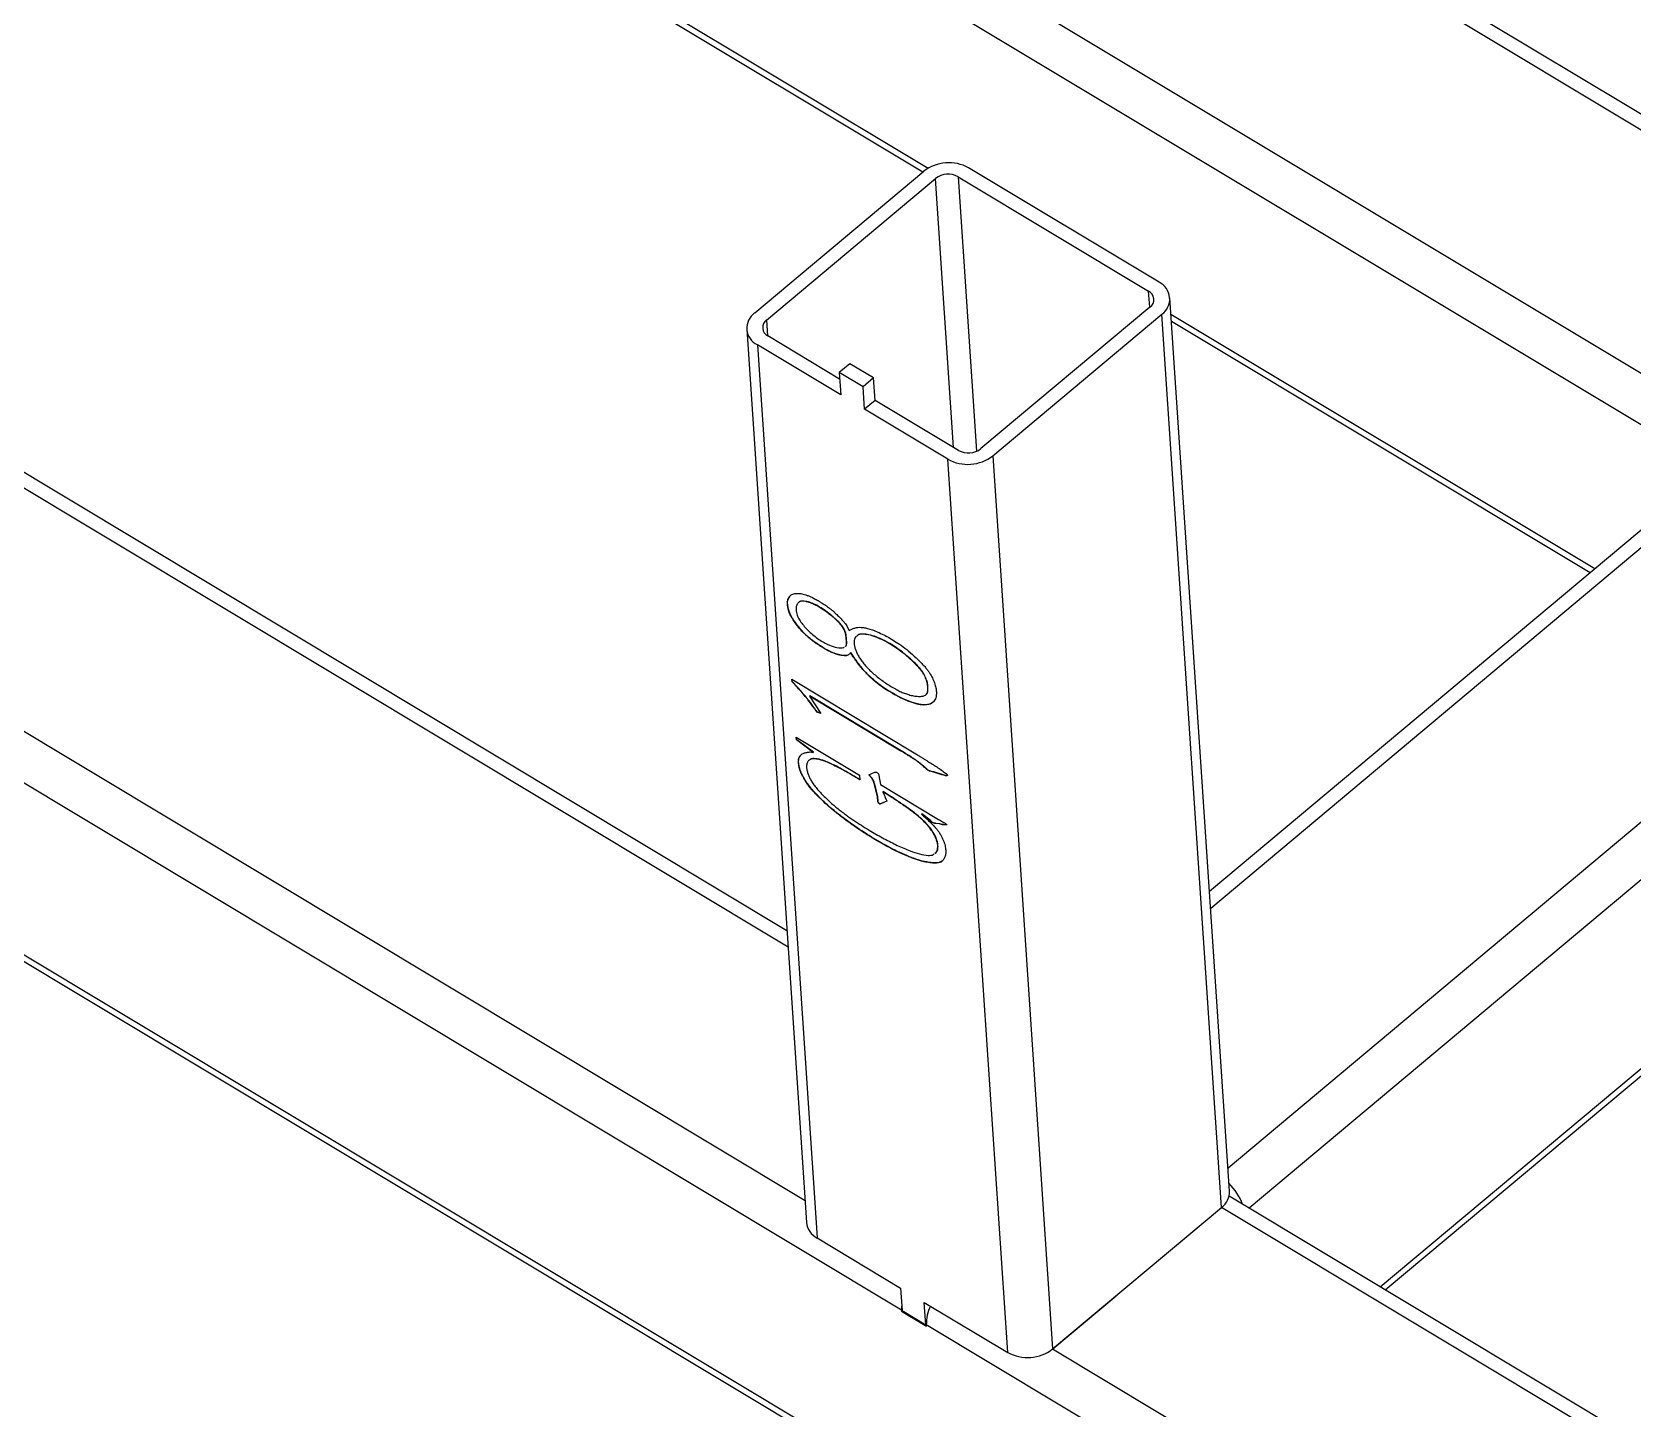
# Model space of a CAD drawing. Header units: millimetres. Extents: x -1590 to 1562, y -1082 to 1503.
# Drawn here: x -1199 to -697, y -296 to 136 of the extents above; entities that cross this region are included whole.
import ezdxf

# ---------------------------------------------------------------- set-up
doc = ezdxf.new("R2010")
doc.units = ezdxf.units.MM

msp = doc.modelspace()

# ---------------------------------------------------------------- linework, layer by layer
at = {"color": 7, "linetype": 'Continuous', "lineweight": 25}
for p, q in [((-672.32, 96.9), (-1140.57, 377.97)), ((-1200.14, 260.38), (-919.7, 92.04)), ((-962.35, -145.97), (-1430.6, 135.1)), ((-972.48, 47.85), (-919.44, 92.26)), ((-908.66, 90.55), (-848.88, 54.67)), ((-845.57, 57.44), (-905.34, 93.32)), ((-968.74, 45.6), (-915.71, 90.02)), ((-926.4, -264.99), (-1495.41, 76.57)), ((-823.45, -227.63), (-842.22, 52.56)), ((-848.46, 49.65), (-901.49, 5.24)), ((-897.76, 2.99), (-844.72, 47.41)), ((-825.96, -232.78), (-844.72, 47.41)), ((-841.73, 45.23), (-710.34, -33.63)), ((-974.98, 42.69), (-956.22, -237.49)), ((-945.82, 27.08), (-968.32, 40.59)), ((-971.64, 37.81), (-952.87, -242.37)), ((-945.48, 22.11), (-971.64, 37.81)), ((-942.64, 31.89), (-945.95, 29.12)), ((-935.17, 27.41), (-942.64, 31.89)), ((-945.95, 29.12), (-945.48, 22.11)), ((-938.48, 24.63), (-945.95, 29.12)), ((-935.17, 27.41), (-938.48, 24.63)), ((-934.7, 20.4), (-935.17, 27.41)), ((-1491.65, 20.53), (264.31, -1033.52)), ((-938.01, 17.63), (-938.48, 24.63)), ((-934.7, 20.4), (-938.01, 17.63)), ((-908.54, 4.7), (-934.7, 20.4)), ((-1490.17, 17.51), (265.79, -1036.54)), ((-911.86, 1.93), (-938.01, 17.63)), ((-893.09, -278.26), (-911.86, 1.93)), ((-897.76, 2.99), (-878.99, -277.19)), ((-665.78, 3.68), (-829.75, -133.63)), ((-962.16, -43.42), (-962.22, -43.47)), ((-955.32, -42.92), (-955.39, -42.98)), ((-943.67, -54.46), (-943.73, -54.51)), ((-943.43, -50.61), (-942.79, -51.78)), ((-953.64, -55.43), (-953.71, -55.49)), ((-942.26, -58.72), (-942.33, -58.78)), ((-941.54, -60.03), (-942.33, -58.78)), ((-941.48, -59.98), (-942.26, -58.72)), ((-941.48, -59.98), (-941.54, -60.03)), ((-930.04, -55.92), (-930.1, -55.98)), ((-960.78, -67.11), (-921.96, -90.48)), ((-960.73, -67.86), (-960.78, -67.11)), ((-960.67, -67.81), (-960.73, -67.86)), ((-959.07, -69.65), (-960.73, -67.86)), ((-960.67, -67.81), (-960.71, -67.15)), ((-959, -69.6), (-960.67, -67.81)), ((-959, -69.6), (-959.07, -69.65)), ((-918.13, -69.26), (-918.2, -69.31)), ((-955.17, -72.29), (-955.24, -72.35)), ((-955.24, -72.35), (-951.71, -77.89)), ((-926.59, -89.61), (-955.24, -72.35)), ((-926.52, -89.55), (-955.17, -72.29)), ((-929.79, -71.14), (-929.86, -71.19)), ((-952.87, -77.36), (-952.93, -77.41)), ((-951.71, -77.89), (-952.93, -77.41)), ((-951.78, -77.78), (-952.87, -77.36)), ((-959.42, -85.31), (-939.62, -97.2)), ((-959.36, -86.13), (-959.42, -85.31)), ((-959.3, -86.07), (-959.35, -85.35)), ((-959.3, -86.07), (-959.36, -86.13)), ((-954.12, -90.07), (-959.36, -86.13)), ((-954.06, -90.01), (-959.3, -86.07)), ((-955.26, -89.91), (-954.12, -90.07)), ((-954.06, -90.01), (-954.12, -90.07)), ((-926.52, -89.55), (-926.59, -89.61)), ((-958.68, -93.36), (-958.74, -93.41)), ((-939.62, -97.2), (-939.44, -98.68)), ((-936.61, -97.09), (-934.77, -96.23)), ((-935.85, -97.95), (-936.61, -97.09)), ((-935.78, -97.89), (-936.53, -97.05)), ((-935.78, -97.89), (-935.85, -97.95)), ((-934.78, -100.2), (-934.85, -100.25)), ((-934.36, -102.26), (-934.85, -100.25)), ((-934.3, -102.2), (-934.78, -100.2)), ((-933.68, -96.74), (-933.57, -97.27)), ((-933.57, -97.27), (-932.97, -100.13)), ((-932.97, -100.13), (-914.77, -111.06)), ((-916.25, -96.18), (-916.32, -96.24)), ((-913.74, -97.05), (-916.32, -96.24)), ((-913.67, -97), (-916.25, -96.18)), ((-913.67, -97), (-913.74, -97.05)), ((-912.81, -97.29), (-913.74, -97.05)), ((-912.74, -97.24), (-913.67, -97)), ((-912.74, -97.24), (-912.81, -97.29)), ((-934.3, -102.2), (-934.36, -102.26)), ((-933.91, -103.9), (-934.36, -102.26)), ((-933.84, -103.85), (-934.3, -102.2)), ((-933.84, -103.85), (-933.91, -103.9)), ((-933.8, -105.55), (-933.91, -103.9)), ((-933.73, -105.49), (-933.84, -103.85)), ((-931.01, -105.32), (-932.78, -106.1)), ((-931.02, -105.3), (-932.71, -106.05)), ((-932.19, -102.35), (-932.25, -102.4)), ((-930.05, -103.79), (-932.25, -102.4)), ((-929.99, -103.74), (-932.19, -102.35)), ((-931.5, -104.24), (-931.01, -105.32)), ((-929.99, -103.74), (-930.05, -103.79)), ((-774.61, -258.66), (-590.9, -104.82)), ((-933.73, -105.49), (-933.8, -105.55)), ((-932.71, -106.05), (-932.78, -106.1)), ((-920.07, -109.36), (-920.14, -109.42)), ((-917.48, -111.4), (-920.14, -109.42)), ((-917.41, -111.35), (-920.07, -109.36)), ((-941.8, -112.69), (-941.87, -112.74)), ((-917.41, -111.35), (-917.48, -111.4)), ((-916.74, -112.05), (-917.48, -111.4)), ((-916.67, -111.99), (-917.41, -111.35)), ((-916.67, -111.99), (-916.74, -112.05)), ((-915.6, -112.31), (-915.67, -112.36)), ((-914.46, -112.49), (-915.67, -112.36)), ((-914.4, -112.43), (-915.6, -112.31)), ((-914.4, -112.43), (-914.46, -112.49)), ((-913.53, -112.72), (-914.46, -112.49)), ((-913.47, -112.66), (-914.4, -112.43)), ((-913.47, -112.66), (-913.53, -112.72)), ((-914.97, -119.59), (-915.03, -119.65)), ((-352.17, -512.24), (-823.6, -229.25)), ((-878.99, -277.19), (-825.96, -232.78)), ((-845.85, -249.44), (-826.02, -232.84)), ((-826.02, -232.84), (-826.03, -232.84)), ((-826.03, -232.84), (-826.03, -232.84)), ((-952.87, -242.37), (-926.72, -258.07)), ((-845.85, -249.44), (-845.85, -249.44)), ((-926.72, -258.07), (-926.25, -265.08)), ((-878.92, -277.14), (-859.1, -260.54)), ((-859.1, -260.54), (-859.1, -260.53)), ((-859.1, -260.54), (-859.1, -260.54)), ((-926.4, -264.99), (-926.38, -265.34)), ((-926.14, -265.14), (-926.38, -265.34)), ((-926.38, -265.34), (-918.6, -270)), ((-926.25, -265.08), (-918.78, -269.56)), ((-919.25, -262.56), (-893.09, -278.26)), ((-918.78, -269.56), (-919.25, -262.56)), ((-918.64, -269.45), (-918.78, -269.56)), ((-316.22, -631.26), (-918.63, -269.65)), ((-918.6, -270), (-918.63, -269.65)), ((-878.93, -277.14), (-878.92, -277.14))]:
    msp.add_line(p, q, dxfattribs=at)
at = {"color": 8, "linetype": 'Continuous', "lineweight": 25}
for p, q in [((-671.98, 91.75), (-1146.18, 376.4)), ((-1199.22, 331.99), (-666.66, 12.32)), ((-671.45, -1.06), (-1205.38, 319.44)), ((-1201.62, 263.4), (-918.09, 93.21)), ((-962, -151.12), (-1436.21, 133.53)), ((-908.66, 90.55), (-902.89, 4.41)), ((-1489.25, 89.12), (-956.68, -230.56)), ((-910.06, 5.61), (-915.71, 90.02)), ((-848.54, 49.58), (-848.88, 54.67)), ((-968.74, 45.6), (-968.41, 40.64)), ((-841.88, 47.46), (-708.86, -32.39)), ((-662.84, 0.5), (-829.39, -138.97)), ((-823.94, -220.35), (-603.07, -35.39)), ((-595.12, -46.88), (-817.38, -232.99)), ((-776.21, -257.7), (-591.37, -102.91)), ((-351.83, -517.39), (-825.96, -232.78)), ((-878.99, -277.19), (-346.51, -596.82))]:
    msp.add_line(p, q, dxfattribs=at)
at = {"color": 7, "linetype": 'Continuous', "lineweight": 25, "flags": 128}
msp.add_lwpolyline([(-926.36, -263.46), (-926.39, -263.81), (-926.4, -264.99)], dxfattribs=at)
at = {"color": 7, "linetype": 'Continuous', "lineweight": 25}
for centre, radius, start, end in [((-911.58, 82.06), 12.88, 61.0269, 127.6194), ((-911.78, 84.91), 6.44, 61.0269, 127.6194), ((-848.12, 52.17), 5.86, 305.502, 64.0998), ((-850.16, 52.03), 2.93, 305.502, 64.0998), ((-969.08, 43.08), 5.86, 125.502, 244.0998), ((-967.04, 43.22), 2.93, 125.502, 244.0998), ((-905.42, 10.34), 6.44, 241.0269, 307.6194), ((-905.62, 13.2), 12.88, 241.0269, 307.6194), ((-836.15, -238.04), 17.88, 20.4807, 45.4847), ((-829.72, -227.76), 6.27, 306.8851, 1.2598), ((-950.07, -236.86), 6.19, 185.8481, 243.0302), ((-905.16, -269.51), 13.47, 154.5155, 180.6107), ((-886.85, -266.99), 12.88, 241.0269, 307.6194)]:
    msp.add_arc(centre, radius, start, end, dxfattribs=at)
for points, knots in [([(-962.22, -43.47), (-962.22, -43.22), (-962.21, -42.73), (-962.05, -42.09), (-961.83, -41.5), (-961.48, -41.02), (-961.05, -40.63), (-960.52, -40.34), (-959.89, -40.18), (-958.95, -40.11), (-957.67, -40.25), (-956.26, -40.65), (-955.05, -41.15), (-954.03, -41.63), (-952.89, -42.26), (-952.08, -42.73), (-951.67, -42.97)], [0, 0, 0, 0, 0.056264, 0.112322, 0.168643, 0.226499, 0.285763, 0.34402, 0.403715, 0.464631, 0.586562, 0.705619, 0.768767, 0.838456, 0.915664, 1, 1, 1, 1]), ([(-953.71, -55.49), (-954.04, -55.24), (-954.68, -54.77), (-955.61, -53.99), (-956.48, -53.21), (-957.53, -52.14), (-958.76, -50.74), (-959.87, -49.26), (-960.64, -48.08), (-961.13, -47.25), (-961.49, -46.48), (-961.85, -45.56), (-962.08, -44.56), (-962.18, -43.82), (-962.22, -43.47)], [0, 0, 0, 0, 0.082308, 0.15966, 0.233189, 0.302935, 0.438625, 0.576313, 0.64319, 0.7043, 0.760893, 0.813338, 0.911522, 1, 1, 1, 1]), ([(-962.16, -43.42), (-962.13, -42.8), (-962.08, -41.86), (-961.59, -41.33), (-961.41, -41.15)], [0, 0, 0, 0, 0.652753, 1, 1, 1, 1]), ([(-953.64, -55.43), (-953.97, -55.19), (-954.62, -54.71), (-955.55, -53.93), (-956.41, -53.16), (-957.47, -52.09), (-958.69, -50.68), (-959.81, -49.21), (-960.57, -48.02), (-961.07, -47.19), (-961.43, -46.42), (-961.78, -45.51), (-962.02, -44.5), (-962.11, -43.77), (-962.16, -43.42)], [0, 0, 0, 0, 0.082308, 0.15966, 0.233189, 0.302935, 0.438625, 0.576313, 0.64319, 0.7043, 0.760893, 0.813338, 0.911522, 1, 1, 1, 1]), ([(-955.39, -42.98), (-955.74, -42.89), (-956.46, -42.71), (-957.32, -42.59), (-957.97, -42.62), (-958.4, -42.75), (-958.76, -43.01), (-959.14, -43.5), (-959.48, -44.22), (-959.49, -45), (-959.5, -45.37)], [0, 0, 0, 0, 0.154389, 0.314025, 0.39435, 0.477491, 0.563499, 0.655252, 0.833935, 1, 1, 1, 1]), ([(-955.32, -42.92), (-955.67, -42.83), (-956.4, -42.65), (-957.26, -42.54), (-957.9, -42.56), (-958.33, -42.69), (-958.56, -42.86), (-958.66, -42.95)], [0, 0, 0, 0, 0.1543886, 0.3140251, 0.3943502, 0.477491, 0.56, 0.56, 0.56, 0.56]), ([(-943.73, -54.51), (-943.75, -54.29), (-943.77, -53.86), (-943.88, -53.23), (-943.97, -52.69), (-944.13, -52.17), (-944.33, -51.68), (-944.61, -51.16), (-944.98, -50.61), (-945.41, -50.03), (-945.94, -49.4), (-946.57, -48.77), (-947.28, -48.09), (-948.38, -47.17), (-949.87, -46.01), (-951.73, -44.76), (-953.61, -43.65), (-954.8, -43.2), (-955.39, -42.98)], [0, 0, 0, 0, 0.049919, 0.093289, 0.130901, 0.162526, 0.192557, 0.223758, 0.258035, 0.295529, 0.336854, 0.383169, 0.434356, 0.491662, 0.613951, 0.743317, 0.873765, 1, 1, 1, 1]), ([(-943.67, -54.46), (-943.68, -54.23), (-943.71, -53.81), (-943.81, -53.18), (-943.91, -52.63), (-944.06, -52.12), (-944.26, -51.62), (-944.55, -51.11), (-944.91, -50.56), (-945.35, -49.97), (-945.87, -49.35), (-946.5, -48.72), (-947.22, -48.04), (-948.32, -47.12), (-949.8, -45.95), (-951.66, -44.7), (-953.54, -43.59), (-954.73, -43.14), (-955.32, -42.92)], [0, 0, 0, 0, 0.049919, 0.093289, 0.130901, 0.162526, 0.192557, 0.223758, 0.258035, 0.295529, 0.336854, 0.383169, 0.434356, 0.491662, 0.613951, 0.743317, 0.873765, 1, 1, 1, 1]), ([(-951.67, -42.97), (-951.21, -43.27), (-950.3, -43.86), (-949.16, -44.66), (-948.23, -45.39), (-947.46, -46.06), (-946.64, -46.85), (-945.78, -47.72), (-944.98, -48.58), (-944.3, -49.36), (-943.77, -50.02), (-943.54, -50.43), (-943.43, -50.61)], [0, 0, 0, 0, 0.155035, 0.307113, 0.387265, 0.475785, 0.573785, 0.682484, 0.787388, 0.875216, 0.94499, 1, 1, 1, 1]), ([(-959.5, -45.37), (-959.46, -45.64), (-959.38, -46.16), (-959.17, -46.95), (-958.84, -47.72), (-958.3, -48.69), (-957.45, -49.84), (-956.34, -51.21), (-955.01, -52.51), (-953.52, -53.77), (-951.92, -54.91), (-950.85, -55.47), (-950.32, -55.75)], [0, 0, 0, 0, 0.071273, 0.135517, 0.194797, 0.25042, 0.359926, 0.470408, 0.589352, 0.721949, 0.861814, 1, 1, 1, 1]), ([(-944.11, -56.83), (-944, -56.77), (-943.62, -56.6), (-943.59, -55.64), (-943.64, -54.85), (-943.67, -54.46)], [0, 0, 0, 0, 0.171013, 0.584917, 1, 1, 1, 1]), ([(-944.03, -56.79), (-943.98, -56.76), (-943.66, -56.6), (-943.66, -55.68), (-943.71, -54.9), (-943.73, -54.51)], [0, 0, 0, 0, 0.094059, 0.546385, 1, 1, 1, 1]), ([(-942.79, -51.78), (-942.61, -51.69), (-942.26, -51.51), (-941.78, -51.26), (-941.32, -51.1), (-940.78, -50.9), (-940.06, -50.8), (-939.09, -50.79), (-937.96, -50.93), (-936.66, -51.22), (-935.12, -51.73), (-933.39, -52.47), (-931.51, -53.4), (-929.55, -54.49), (-927.5, -55.76), (-926.1, -56.78), (-925.38, -57.31)], [0, 0, 0, 0, 0.0463528, 0.0871802, 0.1228471, 0.1530275, 0.2105905, 0.2714682, 0.3376575, 0.4112488, 0.4938557, 0.5864684, 0.6858107, 0.7857019, 0.8893854, 1, 1, 1, 1]), ([(-940.53, -53.7), (-940.72, -53.85), (-941.23, -54.28), (-941.26, -55.16), (-941.27, -55.73)], [0, 0, 0, 0, 0.364302, 1, 1, 1, 1]), ([(-930.1, -55.98), (-930.94, -55.51), (-932.6, -54.58), (-935.01, -53.61), (-937.13, -53.04), (-938.86, -52.92), (-939.98, -53.06), (-940.33, -53.48), (-940.41, -53.57)], [0, 0, 0, 0, 0.212238, 0.424354, 0.636478, 0.795555, 0.954701, 1, 1, 1, 1]), ([(-930.04, -55.92), (-930.87, -55.46), (-932.53, -54.53), (-934.95, -53.55), (-937.06, -52.99), (-938.8, -52.87), (-939.91, -53), (-940.27, -53.42), (-940.34, -53.51)], [0, 0, 0, 0, 0.212238, 0.424354, 0.636478, 0.795555, 0.954701, 1, 1, 1, 1]), ([(-942.33, -58.78), (-942.44, -58.88), (-942.67, -59.1), (-943.01, -59.43), (-943.46, -59.67), (-944.07, -59.77), (-944.87, -59.7), (-945.8, -59.54), (-946.86, -59.24), (-948, -58.85), (-949.3, -58.25), (-950.74, -57.42), (-952.24, -56.48), (-953.23, -55.81), (-953.71, -55.49)], [0, 0, 0, 0, 0.053428, 0.107312, 0.163236, 0.225217, 0.295142, 0.379109, 0.468915, 0.558337, 0.6558, 0.772143, 0.891747, 1, 1, 1, 1]), ([(-942.96, -59.31), (-943.04, -59.38), (-943.41, -59.73), (-944.58, -59.71), (-946.19, -59.38), (-948.24, -58.72), (-950.77, -57.36), (-952.68, -56.08), (-953.64, -55.43)], [0, 0, 0, 0, 0.0397847, 0.195567, 0.3520058, 0.5084989, 0.7540915, 1, 1, 1, 1]), ([(-950.32, -55.75), (-949.47, -56.18), (-947.78, -57.03), (-945.91, -57.29), (-944.77, -57.27), (-944.47, -57.07), (-944.41, -57.02)], [0, 0, 0, 0, 0.37922, 0.757661, 0.947357, 1, 1, 1, 1]), ([(-929.86, -71.19), (-930.3, -70.92), (-931.16, -70.4), (-932.4, -69.55), (-933.54, -68.73), (-934.58, -67.89), (-935.53, -67.04), (-936.41, -66.26), (-937.2, -65.47), (-938.13, -64.52), (-939.12, -63.37), (-940.12, -62.1), (-940.87, -60.99), (-941.34, -60.33), (-941.54, -60.03)], [0, 0, 0, 0, 0.104922, 0.2025111, 0.292117, 0.3744436, 0.4513113, 0.5227865, 0.5888528, 0.650636, 0.7606467, 0.8558711, 0.9354762, 1, 1, 1, 1]), ([(-929.79, -71.14), (-930.23, -70.86), (-931.09, -70.34), (-932.33, -69.49), (-933.47, -68.67), (-934.51, -67.83), (-935.46, -66.99), (-936.34, -66.2), (-937.13, -65.41), (-938.07, -64.46), (-939.06, -63.31), (-940.05, -62.04), (-940.81, -60.94), (-941.27, -60.27), (-941.48, -59.98)], [0, 0, 0, 0, 0.104922, 0.2025111, 0.292117, 0.3744436, 0.4513113, 0.5227865, 0.5888528, 0.650636, 0.7606467, 0.8558711, 0.9354762, 1, 1, 1, 1]), ([(-941.27, -55.73), (-941.24, -56.05), (-941.17, -56.68), (-940.87, -57.73), (-940.44, -58.82), (-939.85, -59.95), (-939.11, -61.12), (-938.21, -62.29), (-937.17, -63.47), (-935.99, -64.64), (-934.7, -65.8), (-933.3, -66.91), (-931.82, -68), (-930.28, -69.01), (-928.74, -69.94), (-927.26, -70.72), (-925.86, -71.37), (-924.99, -71.66), (-924.56, -71.81)], [0, 0, 0, 0, 0.0495373, 0.098111, 0.1467647, 0.197133, 0.2489039, 0.3034168, 0.3610677, 0.4235419, 0.4897568, 0.5596979, 0.6329701, 0.7104695, 0.7883197, 0.8621113, 0.9322828, 1, 1, 1, 1]), ([(-918.2, -69.31), (-918.22, -69.07), (-918.27, -68.59), (-918.46, -67.8), (-918.74, -66.98), (-919.1, -66.12), (-919.6, -65.21), (-920.28, -64.24), (-921.13, -63.25), (-922.45, -61.9), (-924.15, -60.32), (-926.17, -58.65), (-928.15, -57.19), (-929.45, -56.39), (-930.1, -55.98)], [0, 0, 0, 0, 0.050958, 0.101989, 0.152326, 0.204357, 0.258783, 0.316858, 0.381767, 0.454898, 0.60257, 0.738301, 0.868323, 1, 1, 1, 1]), ([(-918.13, -69.26), (-918.15, -69.02), (-918.2, -68.53), (-918.39, -67.75), (-918.67, -66.93), (-919.04, -66.07), (-919.54, -65.15), (-920.21, -64.19), (-921.06, -63.19), (-922.38, -61.85), (-924.08, -60.26), (-926.11, -58.59), (-928.08, -57.14), (-929.38, -56.33), (-930.04, -55.92)], [0, 0, 0, 0, 0.050958, 0.101989, 0.152326, 0.204357, 0.258783, 0.316858, 0.381767, 0.454898, 0.60257, 0.738301, 0.868323, 1, 1, 1, 1]), ([(-925.38, -57.31), (-924.57, -57.96), (-923, -59.23), (-921.14, -60.99), (-919.81, -62.38), (-918.95, -63.34), (-918.22, -64.24), (-917.46, -65.35), (-916.69, -66.7), (-916.02, -68.27), (-915.58, -69.76), (-915.51, -70.64), (-915.48, -71.07)], [0, 0, 0, 0, 0.174417, 0.339156, 0.415336, 0.483806, 0.544851, 0.599351, 0.700955, 0.801996, 0.902006, 1, 1, 1, 1]), ([(-952.93, -77.41), (-953.27, -76.93), (-953.91, -76.03), (-954.82, -74.79), (-955.6, -73.74), (-956.52, -72.6), (-957.65, -71.25), (-958.58, -70.2), (-959.07, -69.65)], [0, 0, 0, 0, 0.179531, 0.336538, 0.468031, 0.576276, 0.779806, 1, 1, 1, 1]), ([(-952.87, -77.36), (-953.21, -76.88), (-953.84, -75.98), (-954.75, -74.73), (-955.54, -73.69), (-956.45, -72.54), (-957.59, -71.19), (-958.52, -70.14), (-959, -69.6)], [0, 0, 0, 0, 0.179531, 0.336538, 0.468031, 0.576276, 0.779806, 1, 1, 1, 1]), ([(-924.56, -71.81), (-924.03, -71.97), (-922.95, -72.3), (-921.7, -72.45), (-920.77, -72.48), (-920.15, -72.44), (-919.63, -72.38), (-919.07, -72.21), (-918.53, -71.86), (-918.23, -71.12), (-918.11, -70.26), (-918.17, -69.62), (-918.2, -69.31)], [0, 0, 0, 0, 0.159591, 0.325657, 0.406969, 0.480062, 0.546002, 0.60357, 0.708968, 0.810423, 0.908433, 1, 1, 1, 1]), ([(-918.65, -71.82), (-918.61, -71.8), (-918.25, -71.61), (-918.06, -70.69), (-918.11, -69.74), (-918.13, -69.26)], [0, 0, 0, 0, 0.06525, 0.532587, 1, 1, 1, 1]), ([(-915.48, -71.07), (-915.47, -71.4), (-915.46, -72.05), (-915.62, -72.9), (-915.93, -73.61), (-916.37, -74.2), (-916.97, -74.64), (-917.65, -74.99), (-918.47, -75.15), (-919.38, -75.2), (-920.41, -75.11), (-921.54, -74.89), (-922.77, -74.54), (-924.09, -74.07), (-925.48, -73.5), (-926.91, -72.82), (-928.38, -72.05), (-929.36, -71.48), (-929.86, -71.19)], [0, 0, 0, 0, 0.054742, 0.107757, 0.161318, 0.215798, 0.270963, 0.326653, 0.383574, 0.442046, 0.502671, 0.566491, 0.633497, 0.704237, 0.777278, 0.850645, 0.925155, 1, 1, 1, 1]), ([(-916.59, -74.3), (-916.62, -74.34), (-916.98, -74.84), (-918.25, -75.12), (-920.46, -75.15), (-923.29, -74.34), (-926.49, -73.02), (-928.69, -71.76), (-929.79, -71.14)], [0, 0, 0, 0, 0.013701, 0.177873, 0.342233, 0.561375, 0.780665, 1, 1, 1, 1]), ([(-958.74, -93.41), (-958.75, -93.19), (-958.77, -92.76), (-958.7, -92.19), (-958.57, -91.69), (-958.3, -91.11), (-957.75, -90.57), (-957.02, -90.25), (-956.38, -90.09), (-955.97, -89.98), (-955.59, -89.93), (-955.36, -89.92), (-955.26, -89.91)], [0, 0, 0, 0, 0.09358, 0.182533, 0.269119, 0.35434, 0.528513, 0.71402, 0.806251, 0.883533, 0.948131, 1, 1, 1, 1]), ([(-916.32, -96.24), (-916.56, -96.18), (-916.98, -96.08), (-917.53, -95.91), (-917.89, -95.81), (-918.18, -95.66), (-918.47, -95.34), (-918.91, -94.97), (-919.46, -94.46), (-920.11, -93.92), (-920.81, -93.35), (-921.56, -92.77), (-922.41, -92.19), (-923.21, -91.68), (-923.98, -91.18), (-924.72, -90.74), (-925.61, -90.19), (-926.24, -89.81), (-926.59, -89.61)], [0, 0, 0, 0, 0.076273, 0.131881, 0.169534, 0.187149, 0.215002, 0.258839, 0.314447, 0.378955, 0.447958, 0.518366, 0.596387, 0.689627, 0.746557, 0.817938, 0.901731, 1, 1, 1, 1]), ([(-916.25, -96.18), (-916.5, -96.12), (-916.91, -96.02), (-917.47, -95.85), (-917.82, -95.75), (-918.12, -95.61), (-918.41, -95.28), (-918.84, -94.92), (-919.39, -94.41), (-920.04, -93.86), (-920.74, -93.3), (-921.5, -92.72), (-922.34, -92.13), (-923.14, -91.62), (-923.92, -91.13), (-924.66, -90.68), (-925.54, -90.13), (-926.18, -89.76), (-926.52, -89.55)], [0, 0, 0, 0, 0.076273, 0.131881, 0.169534, 0.187149, 0.215002, 0.258839, 0.314447, 0.378955, 0.447958, 0.518366, 0.596387, 0.689627, 0.746557, 0.817938, 0.901731, 1, 1, 1, 1]), ([(-941.87, -112.74), (-942.75, -112.11), (-944.57, -110.79), (-946.85, -109.01), (-948.71, -107.46), (-950.09, -106.24), (-951.44, -104.97), (-952.74, -103.68), (-953.94, -102.39), (-955, -101.17), (-955.89, -100.01), (-956.61, -98.93), (-957.18, -97.96), (-957.64, -97.1), (-957.99, -96.35), (-958.32, -95.5), (-958.56, -94.53), (-958.68, -93.79), (-958.74, -93.41)], [0, 0, 0, 0, 0.126942, 0.261461, 0.330176, 0.398271, 0.466105, 0.533434, 0.597742, 0.655448, 0.707397, 0.75438, 0.796614, 0.833743, 0.865303, 0.893055, 0.945167, 1, 1, 1, 1]), ([(-958.68, -93.36), (-958.69, -92.69), (-958.72, -91.77), (-958.25, -91.3), (-958.12, -91.17)], [0, 0, 0, 0, 0.727789, 1, 1, 1, 1]), ([(-941.8, -112.69), (-942.69, -112.05), (-944.5, -110.73), (-946.79, -108.95), (-948.64, -107.41), (-950.03, -106.19), (-951.38, -104.92), (-952.68, -103.62), (-953.88, -102.34), (-954.94, -101.11), (-955.82, -99.95), (-956.54, -98.88), (-957.11, -97.9), (-957.58, -97.04), (-957.93, -96.29), (-958.25, -95.45), (-958.5, -94.47), (-958.62, -93.73), (-958.68, -93.36)], [0, 0, 0, 0, 0.126942, 0.261461, 0.330176, 0.398271, 0.466105, 0.533434, 0.597742, 0.655448, 0.707397, 0.75438, 0.796614, 0.833743, 0.865303, 0.893055, 0.945167, 1, 1, 1, 1]), ([(-939.44, -98.68), (-939.79, -98.48), (-940.53, -98.03), (-941.7, -97.33), (-942.94, -96.6), (-944, -96), (-944.89, -95.52), (-945.65, -95.12), (-946.51, -94.67), (-947.73, -94.07), (-949.21, -93.34), (-950.83, -92.67), (-952.31, -92.2), (-953.42, -92.07), (-954.26, -92.05), (-954.78, -92.15), (-955.23, -92.31), (-955.69, -92.66), (-956.09, -93.31), (-956.17, -94.03), (-956.21, -94.4)], [0, 0, 0, 0, 0.0513879, 0.1114305, 0.174728, 0.2375336, 0.2711407, 0.3096832, 0.3525837, 0.401029, 0.4948962, 0.5766904, 0.6523001, 0.7309205, 0.7693376, 0.8050755, 0.8383545, 0.8704883, 0.9331657, 1, 1, 1, 1]), ([(-956.21, -94.4), (-956.19, -94.73), (-956.15, -95.35), (-955.91, -96.37), (-955.52, -97.42), (-955.01, -98.5), (-954.33, -99.63), (-953.46, -100.79), (-952.44, -102.02), (-951.26, -103.28), (-949.99, -104.54), (-948.67, -105.76), (-947.34, -106.93), (-945.55, -108.36), (-943.38, -109.99), (-940.84, -111.73), (-938.4, -113.29), (-936.79, -114.27), (-935.99, -114.75)], [0, 0, 0, 0, 0.04294, 0.083349, 0.123646, 0.163272, 0.204759, 0.249858, 0.29949, 0.354079, 0.41151, 0.468829, 0.525993, 0.583086, 0.69442, 0.798848, 0.899696, 1, 1, 1, 1]), ([(-939.38, -98.63), (-941.05, -97.63), (-944.39, -95.63), (-948.51, -93.53), (-951.75, -92.21), (-953.67, -91.96), (-954.92, -92.01), (-955.22, -92.37), (-955.28, -92.44)], [0, 0, 0, 0, 0.29303, 0.586027, 0.732525, 0.878852, 0.976284, 1, 1, 1, 1]), ([(-921.96, -90.48), (-921.61, -90.7), (-920.94, -91.12), (-919.98, -91.7), (-919.11, -92.25), (-918.33, -92.72), (-917.64, -93.15), (-917.04, -93.54), (-916.53, -93.85), (-915.73, -94.37), (-914.63, -95.08), (-913.49, -95.89), (-912.68, -96.48), (-912.31, -96.81), (-912.01, -97.12), (-912.03, -97.23), (-912.04, -97.28)], [0, 0, 0, 0, 0.103599, 0.19864, 0.284091, 0.36098, 0.429353, 0.488121, 0.538319, 0.580018, 0.724491, 0.862106, 0.919509, 0.96003, 0.982882, 1, 1, 1, 1]), ([(-934.85, -100.25), (-934.88, -100.11), (-934.96, -99.75), (-935.21, -99.12), (-935.45, -98.48), (-935.74, -98.1), (-935.85, -97.95)], [0, 0, 0, 0, 0.191517, 0.498743, 0.8058, 1, 1, 1, 1]), ([(-934.78, -100.2), (-934.81, -100.06), (-934.89, -99.69), (-935.14, -99.07), (-935.39, -98.43), (-935.67, -98.04), (-935.78, -97.89)], [0, 0, 0, 0, 0.191517, 0.498743, 0.8058, 1, 1, 1, 1]), ([(-934.77, -96.23), (-934.67, -96.21), (-934.49, -96.18), (-934.16, -96.33), (-933.86, -96.5), (-933.73, -96.68), (-933.68, -96.74)], [0, 0, 0, 0, 0.3162875, 0.6016237, 0.8455308, 1, 1, 1, 1]), ([(-912.04, -97.28), (-912.05, -97.29), (-912.1, -97.32), (-912.2, -97.38), (-912.44, -97.41), (-912.67, -97.34), (-912.81, -97.29)], [0, 0, 0, 0, 0.055423, 0.244187, 0.536828, 1, 1, 1, 1]), ([(-911.98, -97.23), (-911.99, -97.24), (-912.03, -97.27), (-912.13, -97.33), (-912.37, -97.36), (-912.6, -97.28), (-912.74, -97.24)], [0, 0, 0, 0, 0.055423, 0.244187, 0.536828, 1, 1, 1, 1]), ([(-932.25, -102.4), (-932.17, -102.63), (-932.01, -103.02), (-931.79, -103.55), (-931.63, -103.94), (-931.53, -104.16), (-931.5, -104.24)], [0, 0, 0, 0, 0.362799, 0.652475, 0.863991, 1, 1, 1, 1]), ([(-915.03, -119.65), (-915.04, -119.33), (-915.07, -118.7), (-915.36, -117.59), (-915.81, -116.42), (-916.52, -115.16), (-917.43, -113.85), (-918.58, -112.52), (-919.87, -111.18), (-921.3, -109.94), (-922.78, -108.76), (-924.28, -107.69), (-925.72, -106.67), (-927.13, -105.71), (-928.57, -104.74), (-929.54, -104.12), (-930.05, -103.79)], [0, 0, 0, 0, 0.0559284, 0.1123841, 0.1707592, 0.2308514, 0.2953738, 0.3670512, 0.4436665, 0.5233505, 0.6053367, 0.6874243, 0.7668011, 0.8413113, 0.9168929, 1, 1, 1, 1]), ([(-914.97, -119.59), (-914.98, -119.28), (-915, -118.64), (-915.29, -117.54), (-915.74, -116.36), (-916.46, -115.1), (-917.37, -113.79), (-918.51, -112.46), (-919.81, -111.12), (-921.24, -109.89), (-922.72, -108.71), (-924.21, -107.63), (-925.66, -106.62), (-927.07, -105.65), (-928.5, -104.69), (-929.47, -104.06), (-929.99, -103.74)], [0, 0, 0, 0, 0.0559284, 0.1123841, 0.1707592, 0.2308514, 0.2953738, 0.3670512, 0.4436665, 0.5233505, 0.6053367, 0.6874243, 0.7668011, 0.8413113, 0.9168929, 1, 1, 1, 1]), ([(-932.78, -106.1), (-932.86, -106.17), (-932.99, -106.26), (-933.27, -106.27), (-933.45, -106.08), (-933.61, -105.95), (-933.72, -105.75), (-933.77, -105.62), (-933.8, -105.55)], [0, 0, 0, 0, 0.347684, 0.526033, 0.647272, 0.746954, 0.855934, 1, 1, 1, 1]), ([(-932.71, -106.05), (-932.8, -106.11), (-932.93, -106.21), (-933.2, -106.22), (-933.39, -106.02), (-933.54, -105.89), (-933.65, -105.7), (-933.7, -105.57), (-933.73, -105.49)], [0, 0, 0, 0, 0.347684, 0.526033, 0.647272, 0.746954, 0.855934, 1, 1, 1, 1]), ([(-920.14, -109.42), (-919.91, -109.63), (-919.37, -110.14), (-918.42, -110.99), (-917.26, -112.07), (-916.22, -113.14), (-915.36, -114.1), (-914.75, -114.91), (-914.2, -115.76), (-913.71, -116.66), (-913.29, -117.55), (-912.97, -118.42), (-912.73, -119.26), (-912.66, -119.78), (-912.63, -120.04)], [0, 0, 0, 0, 0.066569, 0.160877, 0.276929, 0.408906, 0.478612, 0.549607, 0.62194, 0.698408, 0.775595, 0.849575, 0.925117, 1, 1, 1, 1]), ([(-912.63, -120.04), (-912.57, -120.5), (-912.47, -121.43), (-912.66, -122.58), (-913.06, -123.52), (-913.57, -124.12), (-914.11, -124.46), (-914.61, -124.63), (-915.19, -124.75), (-915.87, -124.79), (-916.64, -124.76), (-917.52, -124.66), (-918.5, -124.5), (-919.59, -124.27), (-920.76, -123.95), (-922.03, -123.54), (-923.37, -123.05), (-925.23, -122.3), (-927.51, -121.29), (-930.2, -119.94), (-932.9, -118.43), (-935.73, -116.77), (-938.75, -114.89), (-940.81, -113.47), (-941.87, -112.74)], [0, 0, 0, 0, 0.040297, 0.08035, 0.119463, 0.157607, 0.177007, 0.197574, 0.220151, 0.244278, 0.270518, 0.29898, 0.330426, 0.364243, 0.400275, 0.437654, 0.47741, 0.518652, 0.599493, 0.673537, 0.746948, 0.826943, 0.911509, 1, 1, 1, 1]), ([(-913.74, -124.05), (-913.91, -124.21), (-914.44, -124.72), (-916.14, -124.77), (-918.47, -124.49), (-921.22, -123.77), (-925.01, -122.37), (-929.88, -120.09), (-935.84, -116.69), (-939.81, -114.02), (-941.8, -112.69)], [0, 0, 0, 0, 0.034693, 0.10886, 0.207836, 0.306844, 0.405876, 0.60388, 0.801958, 1, 1, 1, 1]), ([(-935.99, -114.75), (-934.61, -115.56), (-931.84, -117.17), (-927.73, -119.26), (-924.02, -120.86), (-920.76, -121.92), (-918.28, -122.43), (-916.72, -122.33), (-916.25, -121.92), (-916.14, -121.81)], [0, 0, 0, 0, 0.193797, 0.387598, 0.58132, 0.726644, 0.871744, 0.968395, 1, 1, 1, 1]), ([(-915.67, -112.36), (-915.85, -112.34), (-916.19, -112.31), (-916.57, -112.13), (-916.74, -112.05)], [0, 0, 0, 0, 0.563116, 1, 1, 1, 1]), ([(-915.6, -112.31), (-915.79, -112.29), (-916.12, -112.25), (-916.5, -112.07), (-916.67, -111.99)], [0, 0, 0, 0, 0.563116, 1, 1, 1, 1]), ([(-914.77, -111.06), (-914.56, -111.18), (-914.16, -111.42), (-913.62, -111.76), (-913.16, -112.04), (-912.79, -112.27), (-912.51, -112.45), (-912.33, -112.61), (-912.19, -112.69), (-912.14, -112.85), (-912.5, -112.75), (-912.77, -112.83), (-913.18, -112.79), (-913.44, -112.74), (-913.53, -112.72)], [0, 0, 0, 0, 0.146407, 0.275169, 0.381218, 0.46708, 0.532905, 0.57648, 0.602834, 0.610817, 0.677075, 0.800996, 0.923103, 1, 1, 1, 1]), ([(-912.22, -112.75), (-912.25, -112.75), (-912.38, -112.73), (-912.77, -112.74), (-913.16, -112.7), (-913.47, -112.66)], [0, 0, 0, 0, 0.077906, 0.288823, 1, 1, 1, 1]), ([(-915.93, -121.65), (-915.74, -121.53), (-915.14, -121.16), (-915.08, -120.26), (-915.03, -119.65)], [0, 0, 0, 0, 0.32657, 1, 1, 1, 1]), ([(-915.87, -121.6), (-915.67, -121.48), (-915.07, -121.11), (-915.01, -120.2), (-914.97, -119.59)], [0, 0, 0, 0, 0.32657, 1, 1, 1, 1])]:
    msp.add_open_spline(points, degree=3, knots=knots, dxfattribs=at)

doc.saveas('drawing.dxf')
